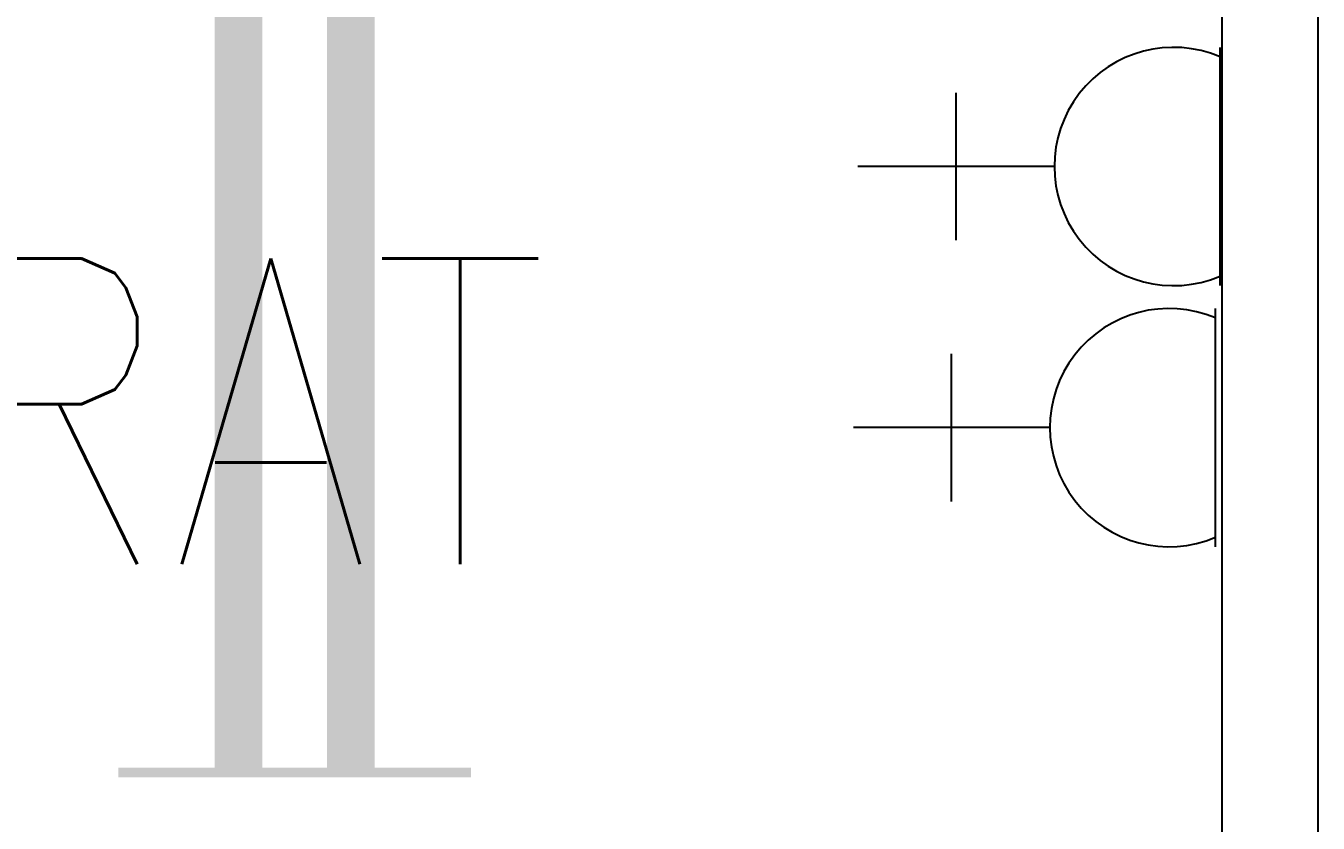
# Model space of a CAD drawing. Header units: inches. Extents: x 16928 to 514628, y -1471 to 241387.
# Drawn here: x 307538 to 309017, y 36630 to 37543 of the extents above; entities that cross this region are included whole.
import ezdxf
from ezdxf.enums import TextEntityAlignment as Align

# ---------------------------------------------------------------- set-up
doc = ezdxf.new("R2010")
doc.units = ezdxf.units.IN
doc.header["$MEASUREMENT"] = 0
for name, color, linetype in [('ELECT', 6, 'Continuous'), ('FITTING', 8, 'Continuous'), ('partition', 8, 'Continuous')]:
    doc.layers.add(name, color=color, linetype=linetype)
doc.layers.add('t3', color=8, linetype='Continuous', lineweight=25)
doc.styles.add('LAILA', font='romans.shx', dxfattribs={"width": 0.85})

msp = doc.modelspace()

# ---------------------------------------------------------------- linework, layer by layer
at = {"layer": 'ELECT', "color": 6}
for p, q in [((308905.2, 37245.2), (308905.2, 37518)), ((308602.9, 37297.2), (308602.9, 37466)), ((308715.4, 37381.6), (308490.4, 37381.6)), ((308900.1, 36946.2), (308900.1, 37219)), ((308597.8, 36998.2), (308597.8, 37167)), ((308710.3, 37082.6), (308485.3, 37082.6))]:
    msp.add_line(p, q, dxfattribs=at)
for centre in [(308851.8, 37381.6), (308846.7, 37082.6)]:
    msp.add_arc(centre, 136.4, 66.9763, 293.0237, dxfattribs=at)
at = {"layer": 'FITTING', "color": 3}
for points, const_width in [([(307781.3, 36687.8), (307781.3, 37587.8)], 54.6), ([(307781.3, 36687.8), (307781.3, 37587.8)], 54.6), ([(307781.3, 36687.8), (307781.3, 37587.8)], 54.6), ([(307781.3, 36687.8), (307781.3, 37587.8)], 54.6), ([(307910.1, 36687.8), (307910.1, 37587.8)], 54.6), ([(307910.1, 36687.8), (307910.1, 37587.8)], 54.6), ([(307910.1, 36687.8), (307910.1, 37587.8)], 54.6), ([(307910.1, 36687.8), (307910.1, 37587.8)], 54.6), ([(307643.7, 36687.8), (307918.9, 36687.8)], 10.9), ([(307643.7, 36687.8), (307918.9, 36687.8)], 10.9), ([(307643.7, 36687.8), (307918.9, 36687.8)], 10.9), ([(307643.7, 36687.8), (307918.9, 36687.8)], 10.9), ([(307772.5, 36687.8), (308047.7, 36687.8)], 10.9), ([(307772.5, 36687.8), (308047.7, 36687.8)], 10.9), ([(307772.5, 36687.8), (308047.7, 36687.8)], 10.9), ([(307772.5, 36687.8), (308047.7, 36687.8)], 10.9)]:
    msp.add_lwpolyline(points, dxfattribs=dict(at, const_width=const_width))
at = {"layer": 'partition'}
for p, q in [((308907.5, 35955.5), (308907.5, 38110.5)), ((309017.5, 35955.5), (309017.5, 38110.5))]:
    msp.add_line(p, q, dxfattribs=at)

# ---------------------------------------------------------------- texts
at = {"layer": 't3', "style": 'LAILA', "width": 0.85}
msp.add_text('MESYUARAT', height=350, dxfattribs=at).set_placement((305893, 37276.1), align=Align.TOP_LEFT)

doc.saveas('drawing.dxf')
